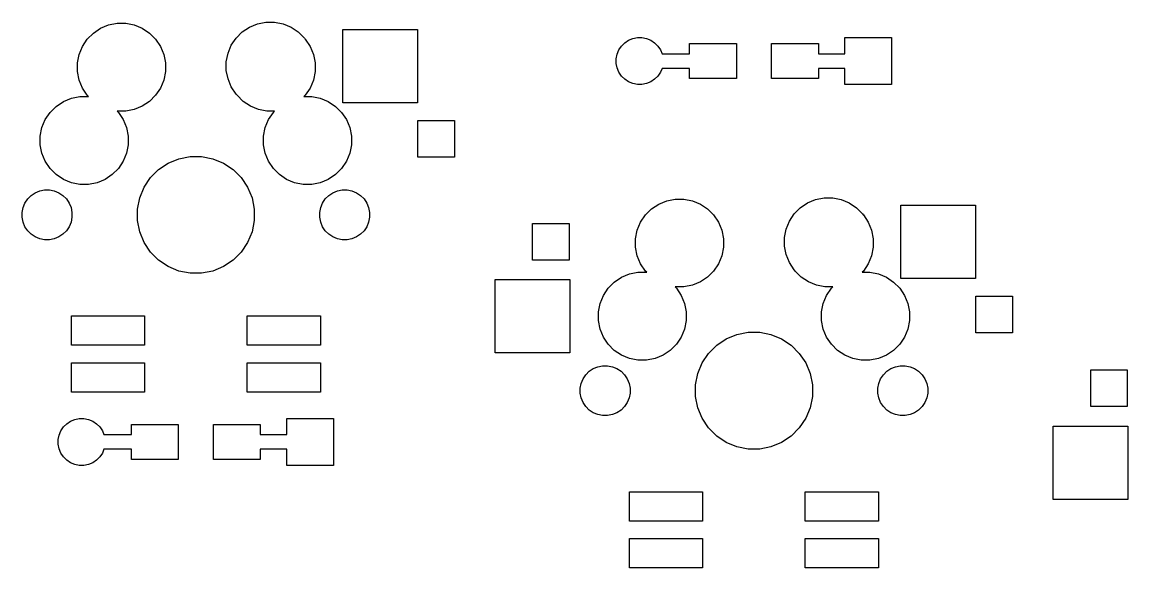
# Model space of a CAD drawing. Extents: x -9 to 124, y -88 to 15.
# Drawn here: x 51.22 to 88.97, y -61.2 to -42.57 of the extents above; entities that cross this region are included whole.
import ezdxf

# ---------------------------------------------------------------- set-up
doc = ezdxf.new("R2010")
doc.units = 0
doc.layers.add('BLACK', color=7, linetype='CONTINUOUS')

msp = doc.modelspace()

# ---------------------------------------------------------------- linework, layer by layer
at = {"layer": 'BLACK', "linetype": 'CONTINUOUS'}
for p, q in [((54.1725, -42.6676), (54.4623, -42.61)), ((54.4623, -42.61), (54.7577, -42.61)), ((54.7577, -42.61), (55.0475, -42.6676)), ((58.9795, -42.7407), (59.2525, -42.6276)), ((59.2525, -42.6276), (59.5423, -42.57)), ((59.5423, -42.57), (59.8377, -42.57)), ((59.8377, -42.57), (60.1275, -42.6276)), ((60.1275, -42.6276), (60.4005, -42.7407)), ((53.4449, -43.1538), (53.6538, -42.9449)), ((53.6538, -42.9449), (53.8995, -42.7807)), ((53.8995, -42.7807), (54.1725, -42.6676)), ((55.0475, -42.6676), (55.3205, -42.7807)), ((55.3205, -42.7807), (55.5662, -42.9449)), ((55.5662, -42.9449), (55.7751, -43.1538)), ((58.5249, -43.1138), (58.7338, -42.9049)), ((58.7338, -42.9049), (58.9795, -42.7407)), ((60.4005, -42.7407), (60.6462, -42.9049)), ((60.6462, -42.9049), (60.8551, -43.1138)), ((62.165, -45.32), (62.165, -42.82)), ((62.165, -42.82), (64.715, -42.82)), ((64.715, -42.82), (64.715, -45.32)), ((53.1676, -43.6725), (53.2807, -43.3995)), ((53.2807, -43.3995), (53.4449, -43.1538)), ((55.7751, -43.1538), (55.9393, -43.3995)), ((55.9393, -43.3995), (56.0524, -43.6725)), ((58.2476, -43.6325), (58.3607, -43.3595)), ((58.3607, -43.3595), (58.5249, -43.1138)), ((60.8551, -43.1138), (60.8753, -43.1439)), ((60.8753, -43.1439), (60.8851, -43.1538)), ((60.8851, -43.1538), (61.0493, -43.3995)), ((61.0493, -43.3995), (61.1624, -43.6725)), ((71.591, -43.5211), (71.6786, -43.39)), ((71.6786, -43.39), (71.79, -43.2786)), ((71.79, -43.2786), (71.9211, -43.191)), ((71.9211, -43.191), (72.0666, -43.1307)), ((72.0666, -43.1307), (72.2212, -43.1)), ((72.2212, -43.1), (72.3788, -43.1)), ((72.3788, -43.1), (72.5334, -43.1307)), ((72.5334, -43.1307), (72.6789, -43.191)), ((72.6789, -43.191), (72.81, -43.2786)), ((72.81, -43.2786), (72.9214, -43.39)), ((72.9214, -43.39), (73.009, -43.5211)), ((74, -43.65), (74, -43.3)), ((74, -43.3), (75.6, -43.3)), ((75.6, -43.3), (75.6, -44.5)), ((76.8, -44.5), (76.8, -43.3)), ((76.8, -43.3), (78.4, -43.3)), ((78.4, -43.3), (78.4, -43.65)), ((79.3, -43.65), (79.3, -43.1)), ((79.3, -43.1), (80.9, -43.1)), ((80.9, -43.1), (80.9, -44.7)), ((53.11, -43.9623), (53.1676, -43.6725)), ((56.0524, -43.6725), (56.11, -43.9623)), ((58.19, -43.9223), (58.2476, -43.6325)), ((61.1624, -43.6725), (61.22, -43.9623)), ((71.5, -43.8212), (71.5307, -43.6666)), ((71.5307, -43.6666), (71.591, -43.5211)), ((73.009, -43.5211), (73.0624, -43.65)), ((73.0624, -43.65), (74, -43.65)), ((78.4, -43.65), (79.3, -43.65)), ((53.11, -44.2577), (53.11, -43.9623)), ((56.11, -43.9623), (56.11, -44.2577)), ((58.19, -44.2177), (58.19, -43.9223)), ((61.22, -43.9623), (61.22, -44.2577)), ((71.5, -43.9788), (71.5, -43.8212)), ((71.5307, -44.1334), (71.5, -43.9788)), ((71.591, -44.2789), (71.5307, -44.1334)), ((73.0624, -44.15), (73.009, -44.2789)), ((74, -44.15), (73.0624, -44.15)), ((74, -44.5), (74, -44.15)), ((79.3, -44.15), (78.4, -44.15)), ((78.4, -44.15), (78.4, -44.5)), ((79.3, -44.7), (79.3, -44.15)), ((53.1676, -44.5475), (53.11, -44.2577)), ((56.11, -44.2577), (56.0524, -44.5475)), ((58.2476, -44.5075), (58.19, -44.2177)), ((58.3607, -44.7805), (58.2476, -44.5075)), ((61.22, -44.2577), (61.1624, -44.5475)), ((71.6786, -44.41), (71.591, -44.2789)), ((71.79, -44.5214), (71.6786, -44.41)), ((71.9211, -44.609), (71.79, -44.5214)), ((72.81, -44.5214), (72.6789, -44.609)), ((72.9214, -44.41), (72.81, -44.5214)), ((73.009, -44.2789), (72.9214, -44.41)), ((75.6, -44.5), (74, -44.5)), ((78.4, -44.5), (76.8, -44.5)), ((53.2807, -44.8205), (53.1676, -44.5475)), ((53.4449, -45.0662), (53.2807, -44.8205)), ((55.9393, -44.8205), (55.7751, -45.0662)), ((56.0524, -44.5475), (55.9393, -44.8205)), ((58.5249, -45.0262), (58.3607, -44.7805)), ((61.0493, -44.8205), (60.8851, -45.0662)), ((61.1624, -44.5475), (61.0493, -44.8205)), ((72.0666, -44.6693), (71.9211, -44.609)), ((72.2212, -44.7), (72.0666, -44.6693)), ((72.3788, -44.7), (72.2212, -44.7)), ((72.5334, -44.6693), (72.3788, -44.7)), ((72.6789, -44.609), (72.5334, -44.6693)), ((80.9, -44.7), (79.3, -44.7)), ((52.3838, -45.4449), (52.6295, -45.2807)), ((52.6295, -45.2807), (52.9025, -45.1676)), ((52.9025, -45.1676), (53.1923, -45.11)), ((53.1923, -45.11), (53.4877, -45.11)), ((53.4889, -45.1102), (53.4449, -45.0662)), ((53.4877, -45.11), (53.4889, -45.1102)), ((55.5662, -45.2751), (55.3205, -45.4393)), ((55.7751, -45.0662), (55.5662, -45.2751)), ((58.5347, -45.0361), (58.5249, -45.0262)), ((58.5549, -45.0662), (58.5347, -45.0361)), ((58.7638, -45.2751), (58.5549, -45.0662)), ((59.0095, -45.4393), (58.7638, -45.2751)), ((60.8851, -45.0662), (60.8413, -45.11)), ((60.8413, -45.11), (61.1077, -45.11)), ((61.1077, -45.11), (61.3975, -45.1676)), ((61.3975, -45.1676), (61.6705, -45.2807)), ((61.6705, -45.2807), (61.9162, -45.4449)), ((52.0107, -45.8995), (52.1749, -45.6538)), ((52.1749, -45.6538), (52.3838, -45.4449)), ((54.4623, -45.61), (54.4611, -45.6098)), ((54.4611, -45.6098), (54.5051, -45.6538)), ((54.7577, -45.61), (54.4623, -45.61)), ((54.5051, -45.6538), (54.6693, -45.8995)), ((55.0475, -45.5524), (54.7577, -45.61)), ((55.3205, -45.4393), (55.0475, -45.5524)), ((59.2825, -45.5524), (59.0095, -45.4393)), ((59.5723, -45.61), (59.2825, -45.5524)), ((59.8387, -45.61), (59.5723, -45.61)), ((59.6307, -45.8995), (59.7949, -45.6538)), ((59.7949, -45.6538), (59.8387, -45.61)), ((61.9162, -45.4449), (62.1251, -45.6538)), ((62.1251, -45.6538), (62.2893, -45.8995)), ((64.715, -45.32), (62.165, -45.32)), ((51.8976, -46.1725), (52.0107, -45.8995)), ((54.6693, -45.8995), (54.7824, -46.1725)), ((59.5176, -46.1725), (59.6307, -45.8995)), ((62.2893, -45.8995), (62.4024, -46.1725)), ((64.725, -47.175), (64.725, -45.925)), ((64.725, -45.925), (65.975, -45.925)), ((65.975, -45.925), (65.975, -47.175)), ((51.84, -46.4623), (51.8976, -46.1725)), ((54.7824, -46.1725), (54.84, -46.4623)), ((59.46, -46.4623), (59.5176, -46.1725)), ((62.4024, -46.1725), (62.46, -46.4623)), ((51.84, -46.7577), (51.84, -46.4623)), ((51.8976, -47.0475), (51.84, -46.7577)), ((54.84, -46.7577), (54.7824, -47.0475)), ((54.84, -46.4623), (54.84, -46.7577)), ((59.46, -46.7577), (59.46, -46.4623)), ((59.5176, -47.0475), (59.46, -46.7577)), ((62.46, -46.7577), (62.4024, -47.0475)), ((62.46, -46.4623), (62.46, -46.7577)), ((52.0107, -47.3205), (51.8976, -47.0475)), ((54.7824, -47.0475), (54.6693, -47.3205)), ((56.5684, -47.2327), (56.9536, -47.1561)), ((56.9536, -47.1561), (57.3464, -47.1561)), ((57.3464, -47.1561), (57.7316, -47.2327)), ((59.6307, -47.3205), (59.5176, -47.0475)), ((62.4024, -47.0475), (62.2893, -47.3205)), ((65.975, -47.175), (64.725, -47.175)), ((52.1749, -47.5662), (52.0107, -47.3205)), ((54.6693, -47.3205), (54.5051, -47.5662)), ((55.879, -47.6012), (56.2055, -47.383)), ((56.2055, -47.383), (56.5684, -47.2327)), ((57.7316, -47.2327), (58.0945, -47.383)), ((58.0945, -47.383), (58.421, -47.6012)), ((59.7949, -47.5662), (59.6307, -47.3205)), ((62.2893, -47.3205), (62.1251, -47.5662)), ((52.3838, -47.7751), (52.1749, -47.5662)), ((52.6295, -47.9393), (52.3838, -47.7751)), ((54.2962, -47.7751), (54.0505, -47.9393)), ((54.5051, -47.5662), (54.2962, -47.7751)), ((55.383, -48.2055), (55.6012, -47.879)), ((55.6012, -47.879), (55.879, -47.6012)), ((58.421, -47.6012), (58.6988, -47.879)), ((58.6988, -47.879), (58.917, -48.2055)), ((60.0038, -47.7751), (59.7949, -47.5662)), ((60.2495, -47.9393), (60.0038, -47.7751)), ((61.9162, -47.7751), (61.6705, -47.9393)), ((62.1251, -47.5662), (61.9162, -47.7751)), ((51.8218, -48.3318), (51.9862, -48.2991)), ((51.9862, -48.2991), (52.1538, -48.2991)), ((52.1538, -48.2991), (52.3182, -48.3318)), ((52.9025, -48.0524), (52.6295, -47.9393)), ((53.1923, -48.11), (52.9025, -48.0524)), ((53.4877, -48.11), (53.1923, -48.11)), ((53.7775, -48.0524), (53.4877, -48.11)), ((54.0505, -47.9393), (53.7775, -48.0524)), ((55.2327, -48.5684), (55.383, -48.2055)), ((58.917, -48.2055), (59.0673, -48.5684)), ((60.5225, -48.0524), (60.2495, -47.9393)), ((60.8123, -48.11), (60.5225, -48.0524)), ((61.1077, -48.11), (60.8123, -48.11)), ((61.3975, -48.0524), (61.1077, -48.11)), ((61.6705, -47.9393), (61.3975, -48.0524)), ((61.9818, -48.3318), (62.1462, -48.2991)), ((62.1462, -48.2991), (62.3138, -48.2991)), ((62.3138, -48.2991), (62.4782, -48.3318)), ((51.3159, -48.7469), (51.4091, -48.6076)), ((51.4091, -48.6076), (51.5276, -48.4891)), ((51.5276, -48.4891), (51.6669, -48.3959)), ((51.6669, -48.3959), (51.8218, -48.3318)), ((52.3182, -48.3318), (52.4731, -48.3959)), ((52.4731, -48.3959), (52.6124, -48.4891)), ((52.6124, -48.4891), (52.7309, -48.6076)), ((52.7309, -48.6076), (52.8241, -48.7469)), ((55.1561, -48.9536), (55.2327, -48.5684)), ((59.0673, -48.5684), (59.1439, -48.9536)), ((61.4759, -48.7469), (61.5691, -48.6076)), ((61.5691, -48.6076), (61.6876, -48.4891)), ((61.6876, -48.4891), (61.8269, -48.3959)), ((61.8269, -48.3959), (61.9818, -48.3318)), ((62.4782, -48.3318), (62.6331, -48.3959)), ((62.6331, -48.3959), (62.7724, -48.4891)), ((62.7724, -48.4891), (62.8909, -48.6076)), ((62.8909, -48.6076), (62.9841, -48.7469)), ((72.9495, -48.7807), (73.2225, -48.6676)), ((73.2225, -48.6676), (73.5123, -48.61)), ((73.5123, -48.61), (73.8077, -48.61)), ((73.8077, -48.61), (74.0975, -48.6676)), ((74.0975, -48.6676), (74.3705, -48.7807)), ((78.0295, -48.7407), (78.3025, -48.6276)), ((78.3025, -48.6276), (78.5923, -48.57)), ((78.5923, -48.57), (78.8877, -48.57)), ((78.8877, -48.57), (79.1775, -48.6276)), ((79.1775, -48.6276), (79.4505, -48.7407)), ((51.2191, -49.0662), (51.2518, -48.9018)), ((51.2191, -49.2338), (51.2191, -49.0662)), ((51.2518, -48.9018), (51.3159, -48.7469)), ((52.8241, -48.7469), (52.8882, -48.9018)), ((52.8882, -48.9018), (52.9209, -49.0662)), ((52.9209, -49.0662), (52.9209, -49.2338)), ((55.1561, -49.3464), (55.1561, -48.9536)), ((59.1439, -48.9536), (59.1439, -49.3464)), ((61.3791, -49.0662), (61.4118, -48.9018)), ((61.3791, -49.2338), (61.3791, -49.0662)), ((61.4118, -48.9018), (61.4759, -48.7469)), ((62.9841, -48.7469), (63.0482, -48.9018)), ((63.0482, -48.9018), (63.0809, -49.0662)), ((63.0809, -49.0662), (63.0809, -49.2338)), ((72.4949, -49.1538), (72.7038, -48.9449)), ((72.7038, -48.9449), (72.9495, -48.7807)), ((74.3705, -48.7807), (74.6162, -48.9449)), ((74.6162, -48.9449), (74.8251, -49.1538)), ((77.5749, -49.1138), (77.7838, -48.9049)), ((77.7838, -48.9049), (78.0295, -48.7407)), ((79.4505, -48.7407), (79.6962, -48.9049)), ((79.6962, -48.9049), (79.9051, -49.1138)), ((81.215, -51.32), (81.215, -48.82)), ((81.215, -48.82), (83.765, -48.82)), ((83.765, -48.82), (83.765, -51.32)), ((51.2518, -49.3982), (51.2191, -49.2338)), ((51.3159, -49.5531), (51.2518, -49.3982)), ((52.8882, -49.3982), (52.8241, -49.5531)), ((52.9209, -49.2338), (52.8882, -49.3982)), ((55.2327, -49.7316), (55.1561, -49.3464)), ((59.1439, -49.3464), (59.0673, -49.7316)), ((61.4118, -49.3982), (61.3791, -49.2338)), ((61.4759, -49.5531), (61.4118, -49.3982)), ((63.0482, -49.3982), (62.9841, -49.5531)), ((63.0809, -49.2338), (63.0482, -49.3982)), ((68.645, -50.695), (68.645, -49.445)), ((68.645, -49.445), (69.895, -49.445)), ((69.895, -49.445), (69.895, -50.695)), ((72.2176, -49.6725), (72.3307, -49.3995)), ((72.3307, -49.3995), (72.4949, -49.1538)), ((74.8251, -49.1538), (74.9893, -49.3995)), ((74.9893, -49.3995), (75.1024, -49.6725)), ((77.2976, -49.6325), (77.4107, -49.3595)), ((77.4107, -49.3595), (77.5749, -49.1138)), ((79.9051, -49.1138), (79.9253, -49.1439)), ((79.9253, -49.1439), (79.9351, -49.1538)), ((79.9351, -49.1538), (80.0993, -49.3995)), ((80.0993, -49.3995), (80.2124, -49.6725)), ((51.4091, -49.6924), (51.3159, -49.5531)), ((51.5276, -49.8109), (51.4091, -49.6924)), ((51.6669, -49.9041), (51.5276, -49.8109)), ((52.6124, -49.8109), (52.4731, -49.9041)), ((52.7309, -49.6924), (52.6124, -49.8109)), ((52.8241, -49.5531), (52.7309, -49.6924)), ((55.383, -50.0945), (55.2327, -49.7316)), ((59.0673, -49.7316), (58.917, -50.0945)), ((61.5691, -49.6924), (61.4759, -49.5531)), ((61.6876, -49.8109), (61.5691, -49.6924)), ((61.8269, -49.9041), (61.6876, -49.8109)), ((62.7724, -49.8109), (62.6331, -49.9041)), ((62.8909, -49.6924), (62.7724, -49.8109)), ((62.9841, -49.5531), (62.8909, -49.6924)), ((72.16, -49.9623), (72.2176, -49.6725)), ((75.1024, -49.6725), (75.16, -49.9623)), ((77.24, -49.9223), (77.2976, -49.6325)), ((80.2124, -49.6725), (80.27, -49.9623)), ((51.8218, -49.9682), (51.6669, -49.9041)), ((51.9862, -50.0009), (51.8218, -49.9682)), ((52.1538, -50.0009), (51.9862, -50.0009)), ((52.3182, -49.9682), (52.1538, -50.0009)), ((52.4731, -49.9041), (52.3182, -49.9682)), ((55.6012, -50.421), (55.383, -50.0945)), ((58.917, -50.0945), (58.6988, -50.421)), ((61.9818, -49.9682), (61.8269, -49.9041)), ((62.1462, -50.0009), (61.9818, -49.9682)), ((62.3138, -50.0009), (62.1462, -50.0009)), ((62.4782, -49.9682), (62.3138, -50.0009)), ((62.6331, -49.9041), (62.4782, -49.9682)), ((72.16, -50.2577), (72.16, -49.9623)), ((75.16, -49.9623), (75.16, -50.2577)), ((77.24, -50.2177), (77.24, -49.9223)), ((80.27, -49.9623), (80.27, -50.2577)), ((55.879, -50.6988), (55.6012, -50.421)), ((58.6988, -50.421), (58.421, -50.6988)), ((72.2176, -50.5475), (72.16, -50.2577)), ((72.3307, -50.8205), (72.2176, -50.5475)), ((75.1024, -50.5475), (74.9893, -50.8205)), ((75.16, -50.2577), (75.1024, -50.5475)), ((77.2976, -50.5075), (77.24, -50.2177)), ((77.4107, -50.7805), (77.2976, -50.5075)), ((80.2124, -50.5475), (80.0993, -50.8205)), ((80.27, -50.2577), (80.2124, -50.5475)), ((56.2055, -50.917), (55.879, -50.6988)), ((56.5684, -51.0673), (56.2055, -50.917)), ((58.0945, -50.917), (57.7316, -51.0673)), ((58.421, -50.6988), (58.0945, -50.917)), ((69.895, -50.695), (68.645, -50.695)), ((72.4949, -51.0662), (72.3307, -50.8205)), ((74.9893, -50.8205), (74.8251, -51.0662)), ((77.5749, -51.0262), (77.4107, -50.7805)), ((80.0993, -50.8205), (79.9351, -51.0662)), ((56.9536, -51.1439), (56.5684, -51.0673)), ((57.3464, -51.1439), (56.9536, -51.1439)), ((57.7316, -51.0673), (57.3464, -51.1439)), ((71.4338, -51.4449), (71.6795, -51.2807)), ((71.6795, -51.2807), (71.9525, -51.1676)), ((71.9525, -51.1676), (72.2423, -51.11)), ((72.2423, -51.11), (72.5377, -51.11)), ((72.5389, -51.1102), (72.4949, -51.0662)), ((72.5377, -51.11), (72.5389, -51.1102)), ((74.6162, -51.2751), (74.3705, -51.4393)), ((74.8251, -51.0662), (74.6162, -51.2751)), ((77.5847, -51.0361), (77.5749, -51.0262)), ((77.6049, -51.0662), (77.5847, -51.0361)), ((77.8138, -51.2751), (77.6049, -51.0662)), ((78.0595, -51.4393), (77.8138, -51.2751)), ((79.9351, -51.0662), (79.8913, -51.11)), ((79.8913, -51.11), (80.1577, -51.11)), ((80.1577, -51.11), (80.4475, -51.1676)), ((80.4475, -51.1676), (80.7205, -51.2807)), ((80.7205, -51.2807), (80.9662, -51.4449)), ((83.765, -51.32), (81.215, -51.32)), ((67.365, -53.86), (67.365, -51.36)), ((67.365, -51.36), (69.915, -51.36)), ((69.915, -51.36), (69.915, -53.86)), ((71.0607, -51.8995), (71.2249, -51.6538)), ((71.2249, -51.6538), (71.4338, -51.4449)), ((73.5123, -51.61), (73.5111, -51.6098)), ((73.5111, -51.6098), (73.5551, -51.6538)), ((73.8077, -51.61), (73.5123, -51.61)), ((73.5551, -51.6538), (73.7193, -51.8995)), ((74.0975, -51.5524), (73.8077, -51.61)), ((74.3705, -51.4393), (74.0975, -51.5524)), ((78.3325, -51.5524), (78.0595, -51.4393)), ((78.6223, -51.61), (78.3325, -51.5524)), ((78.8887, -51.61), (78.6223, -51.61)), ((78.6807, -51.8995), (78.8449, -51.6538)), ((78.8449, -51.6538), (78.8887, -51.61)), ((80.9662, -51.4449), (81.1751, -51.6538)), ((81.1751, -51.6538), (81.3393, -51.8995)), ((70.9476, -52.1725), (71.0607, -51.8995)), ((73.7193, -51.8995), (73.8324, -52.1725)), ((78.5676, -52.1725), (78.6807, -51.8995)), ((81.3393, -51.8995), (81.4524, -52.1725)), ((83.775, -53.175), (83.775, -51.925)), ((83.775, -51.925), (85.025, -51.925)), ((85.025, -51.925), (85.025, -53.175)), ((70.89, -52.4623), (70.9476, -52.1725)), ((70.89, -52.7577), (70.89, -52.4623)), ((73.8324, -52.1725), (73.89, -52.4623)), ((73.89, -52.4623), (73.89, -52.7577)), ((78.51, -52.4623), (78.5676, -52.1725)), ((78.51, -52.7577), (78.51, -52.4623)), ((81.4524, -52.1725), (81.51, -52.4623)), ((81.51, -52.4623), (81.51, -52.7577)), ((52.9, -53.6), (52.9, -52.6)), ((52.9, -52.6), (55.4, -52.6)), ((55.4, -52.6), (55.4, -53.6)), ((58.9, -53.6), (58.9, -52.6)), ((58.9, -52.6), (61.4, -52.6)), ((61.4, -52.6), (61.4, -53.6)), ((70.9476, -53.0475), (70.89, -52.7577)), ((73.89, -52.7577), (73.8324, -53.0475)), ((78.5676, -53.0475), (78.51, -52.7577)), ((81.51, -52.7577), (81.4524, -53.0475)), ((71.0607, -53.3205), (70.9476, -53.0475)), ((73.8324, -53.0475), (73.7193, -53.3205)), ((75.6184, -53.2327), (76.0036, -53.1561)), ((76.0036, -53.1561), (76.3964, -53.1561)), ((76.3964, -53.1561), (76.7816, -53.2327)), ((78.6807, -53.3205), (78.5676, -53.0475)), ((81.4524, -53.0475), (81.3393, -53.3205)), ((85.025, -53.175), (83.775, -53.175)), ((71.2249, -53.5662), (71.0607, -53.3205)), ((71.4338, -53.7751), (71.2249, -53.5662)), ((73.5551, -53.5662), (73.3462, -53.7751)), ((73.7193, -53.3205), (73.5551, -53.5662)), ((74.929, -53.6012), (75.2555, -53.383)), ((75.2555, -53.383), (75.6184, -53.2327)), ((76.7816, -53.2327), (77.1445, -53.383)), ((77.1445, -53.383), (77.471, -53.6012)), ((78.8449, -53.5662), (78.6807, -53.3205)), ((79.0538, -53.7751), (78.8449, -53.5662)), ((81.1751, -53.5662), (80.9662, -53.7751)), ((81.3393, -53.3205), (81.1751, -53.5662)), ((55.4, -53.6), (52.9, -53.6)), ((61.4, -53.6), (58.9, -53.6)), ((69.915, -53.86), (67.365, -53.86)), ((71.6795, -53.9393), (71.4338, -53.7751)), ((71.9525, -54.0524), (71.6795, -53.9393)), ((73.1005, -53.9393), (72.8275, -54.0524)), ((73.3462, -53.7751), (73.1005, -53.9393)), ((74.433, -54.2055), (74.6512, -53.879)), ((74.6512, -53.879), (74.929, -53.6012)), ((77.471, -53.6012), (77.7488, -53.879)), ((77.7488, -53.879), (77.967, -54.2055)), ((79.2995, -53.9393), (79.0538, -53.7751)), ((79.5725, -54.0524), (79.2995, -53.9393)), ((80.7205, -53.9393), (80.4475, -54.0524)), ((80.9662, -53.7751), (80.7205, -53.9393)), ((52.9, -55.2), (52.9, -54.2)), ((52.9, -54.2), (55.4, -54.2)), ((55.4, -54.2), (55.4, -55.2)), ((58.9, -55.2), (58.9, -54.2)), ((58.9, -54.2), (61.4, -54.2)), ((61.4, -54.2), (61.4, -55.2)), ((70.7169, -54.3959), (70.8718, -54.3318)), ((70.8718, -54.3318), (71.0362, -54.2991)), ((71.0362, -54.2991), (71.2038, -54.2991)), ((71.2038, -54.2991), (71.3682, -54.3318)), ((71.3682, -54.3318), (71.5231, -54.3959)), ((72.2423, -54.11), (71.9525, -54.0524)), ((72.5377, -54.11), (72.2423, -54.11)), ((72.8275, -54.0524), (72.5377, -54.11)), ((74.2827, -54.5684), (74.433, -54.2055)), ((77.967, -54.2055), (78.1173, -54.5684)), ((79.8623, -54.11), (79.5725, -54.0524)), ((80.1577, -54.11), (79.8623, -54.11)), ((80.4475, -54.0524), (80.1577, -54.11)), ((80.8769, -54.3959), (81.0318, -54.3318)), ((81.0318, -54.3318), (81.1962, -54.2991)), ((81.1962, -54.2991), (81.3638, -54.2991)), ((81.3638, -54.2991), (81.5282, -54.3318)), ((81.5282, -54.3318), (81.6831, -54.3959)), ((70.3659, -54.7469), (70.4591, -54.6076)), ((70.4591, -54.6076), (70.5776, -54.4891)), ((70.5776, -54.4891), (70.7169, -54.3959)), ((71.5231, -54.3959), (71.6624, -54.4891)), ((71.6624, -54.4891), (71.7809, -54.6076)), ((71.7809, -54.6076), (71.8741, -54.7469)), ((74.2061, -54.9536), (74.2827, -54.5684)), ((78.1173, -54.5684), (78.1939, -54.9536)), ((80.5259, -54.7469), (80.6191, -54.6076)), ((80.6191, -54.6076), (80.7376, -54.4891)), ((80.7376, -54.4891), (80.8769, -54.3959)), ((81.6831, -54.3959), (81.8224, -54.4891)), ((81.8224, -54.4891), (81.9409, -54.6076)), ((81.9409, -54.6076), (82.0341, -54.7469)), ((87.695, -55.695), (87.695, -54.445)), ((87.695, -54.445), (88.945, -54.445)), ((88.945, -54.445), (88.945, -55.695)), ((70.2691, -55.0662), (70.3018, -54.9018)), ((70.2691, -55.2338), (70.2691, -55.0662)), ((70.3018, -54.9018), (70.3659, -54.7469)), ((71.8741, -54.7469), (71.9382, -54.9018)), ((71.9382, -54.9018), (71.9709, -55.0662)), ((71.9709, -55.0662), (71.9709, -55.2338)), ((74.2061, -55.3464), (74.2061, -54.9536)), ((78.1939, -54.9536), (78.1939, -55.3464)), ((80.4291, -55.0662), (80.4618, -54.9018)), ((80.4291, -55.2338), (80.4291, -55.0662)), ((80.4618, -54.9018), (80.5259, -54.7469)), ((82.0341, -54.7469), (82.0982, -54.9018)), ((82.0982, -54.9018), (82.1309, -55.0662)), ((82.1309, -55.0662), (82.1309, -55.2338)), ((55.4, -55.2), (52.9, -55.2)), ((61.4, -55.2), (58.9, -55.2)), ((70.3018, -55.3982), (70.2691, -55.2338)), ((70.3659, -55.5531), (70.3018, -55.3982)), ((71.9382, -55.3982), (71.8741, -55.5531)), ((71.9709, -55.2338), (71.9382, -55.3982)), ((74.2827, -55.7316), (74.2061, -55.3464)), ((78.1939, -55.3464), (78.1173, -55.7316)), ((80.4618, -55.3982), (80.4291, -55.2338)), ((80.5259, -55.5531), (80.4618, -55.3982)), ((82.0982, -55.3982), (82.0341, -55.5531)), ((82.1309, -55.2338), (82.0982, -55.3982)), ((70.4591, -55.6924), (70.3659, -55.5531)), ((70.5776, -55.8109), (70.4591, -55.6924)), ((70.7169, -55.9041), (70.5776, -55.8109)), ((71.6624, -55.8109), (71.5231, -55.9041)), ((71.7809, -55.6924), (71.6624, -55.8109)), ((71.8741, -55.5531), (71.7809, -55.6924)), ((74.433, -56.0945), (74.2827, -55.7316)), ((78.1173, -55.7316), (77.967, -56.0945)), ((80.6191, -55.6924), (80.5259, -55.5531)), ((80.7376, -55.8109), (80.6191, -55.6924)), ((80.8769, -55.9041), (80.7376, -55.8109)), ((81.8224, -55.8109), (81.6831, -55.9041)), ((81.9409, -55.6924), (81.8224, -55.8109)), ((82.0341, -55.5531), (81.9409, -55.6924)), ((88.945, -55.695), (87.695, -55.695)), ((52.74, -56.2786), (52.8711, -56.191)), ((52.8711, -56.191), (53.0166, -56.1307)), ((53.0166, -56.1307), (53.1712, -56.1)), ((53.1712, -56.1), (53.3288, -56.1)), ((53.3288, -56.1), (53.4834, -56.1307)), ((53.4834, -56.1307), (53.6289, -56.191)), ((53.6289, -56.191), (53.76, -56.2786)), ((60.25, -56.65), (60.25, -56.1)), ((60.25, -56.1), (61.85, -56.1)), ((61.85, -56.1), (61.85, -57.7)), ((70.8718, -55.9682), (70.7169, -55.9041)), ((71.0362, -56.0009), (70.8718, -55.9682)), ((71.2038, -56.0009), (71.0362, -56.0009)), ((71.3682, -55.9682), (71.2038, -56.0009)), ((71.5231, -55.9041), (71.3682, -55.9682)), ((74.6512, -56.421), (74.433, -56.0945)), ((77.967, -56.0945), (77.7488, -56.421)), ((81.0318, -55.9682), (80.8769, -55.9041)), ((81.1962, -56.0009), (81.0318, -55.9682)), ((81.3638, -56.0009), (81.1962, -56.0009)), ((81.5282, -55.9682), (81.3638, -56.0009)), ((81.6831, -55.9041), (81.5282, -55.9682)), ((52.4807, -56.6666), (52.541, -56.5211)), ((52.541, -56.5211), (52.6286, -56.39)), ((52.6286, -56.39), (52.74, -56.2786)), ((53.76, -56.2786), (53.8714, -56.39)), ((53.8714, -56.39), (53.959, -56.5211)), ((53.959, -56.5211), (54.0124, -56.65)), ((54.95, -56.65), (54.95, -56.3)), ((54.95, -56.3), (56.55, -56.3)), ((56.55, -56.3), (56.55, -57.5)), ((57.75, -57.5), (57.75, -56.3)), ((57.75, -56.3), (59.35, -56.3)), ((59.35, -56.3), (59.35, -56.65)), ((74.929, -56.6988), (74.6512, -56.421)), ((77.7488, -56.421), (77.471, -56.6988)), ((86.415, -58.86), (86.415, -56.36)), ((86.415, -56.36), (88.965, -56.36)), ((88.965, -56.36), (88.965, -58.86)), ((52.45, -56.8212), (52.4807, -56.6666)), ((52.45, -56.9788), (52.45, -56.8212)), ((52.4807, -57.1334), (52.45, -56.9788)), ((54.0124, -56.65), (54.95, -56.65)), ((59.35, -56.65), (60.25, -56.65)), ((75.2555, -56.917), (74.929, -56.6988)), ((75.6184, -57.0673), (75.2555, -56.917)), ((77.1445, -56.917), (76.7816, -57.0673)), ((77.471, -56.6988), (77.1445, -56.917)), ((52.541, -57.2789), (52.4807, -57.1334)), ((52.6286, -57.41), (52.541, -57.2789)), ((53.959, -57.2789), (53.8714, -57.41)), ((54.0124, -57.15), (53.959, -57.2789)), ((54.95, -57.15), (54.0124, -57.15)), ((54.95, -57.5), (54.95, -57.15)), ((60.25, -57.15), (59.35, -57.15)), ((59.35, -57.15), (59.35, -57.5)), ((60.25, -57.7), (60.25, -57.15)), ((76.0036, -57.1439), (75.6184, -57.0673)), ((76.3964, -57.1439), (76.0036, -57.1439)), ((76.7816, -57.0673), (76.3964, -57.1439)), ((52.74, -57.5214), (52.6286, -57.41)), ((52.8711, -57.609), (52.74, -57.5214)), ((53.0166, -57.6693), (52.8711, -57.609)), ((53.1712, -57.7), (53.0166, -57.6693)), ((53.3288, -57.7), (53.1712, -57.7)), ((53.4834, -57.6693), (53.3288, -57.7)), ((53.6289, -57.609), (53.4834, -57.6693)), ((53.76, -57.5214), (53.6289, -57.609)), ((53.8714, -57.41), (53.76, -57.5214)), ((56.55, -57.5), (54.95, -57.5)), ((59.35, -57.5), (57.75, -57.5)), ((61.85, -57.7), (60.25, -57.7)), ((71.95, -59.6), (71.95, -58.6)), ((71.95, -58.6), (74.45, -58.6)), ((74.45, -58.6), (74.45, -59.6)), ((77.95, -59.6), (77.95, -58.6)), ((77.95, -58.6), (80.45, -58.6)), ((80.45, -58.6), (80.45, -59.6)), ((88.965, -58.86), (86.415, -58.86)), ((74.45, -59.6), (71.95, -59.6)), ((80.45, -59.6), (77.95, -59.6)), ((71.95, -61.2), (71.95, -60.2)), ((71.95, -60.2), (74.45, -60.2)), ((74.45, -60.2), (74.45, -61.2)), ((77.95, -61.2), (77.95, -60.2)), ((77.95, -60.2), (80.45, -60.2)), ((80.45, -60.2), (80.45, -61.2)), ((74.45, -61.2), (71.95, -61.2)), ((80.45, -61.2), (77.95, -61.2))]:
    msp.add_line(p, q, dxfattribs=at)

doc.saveas('drawing.dxf')
